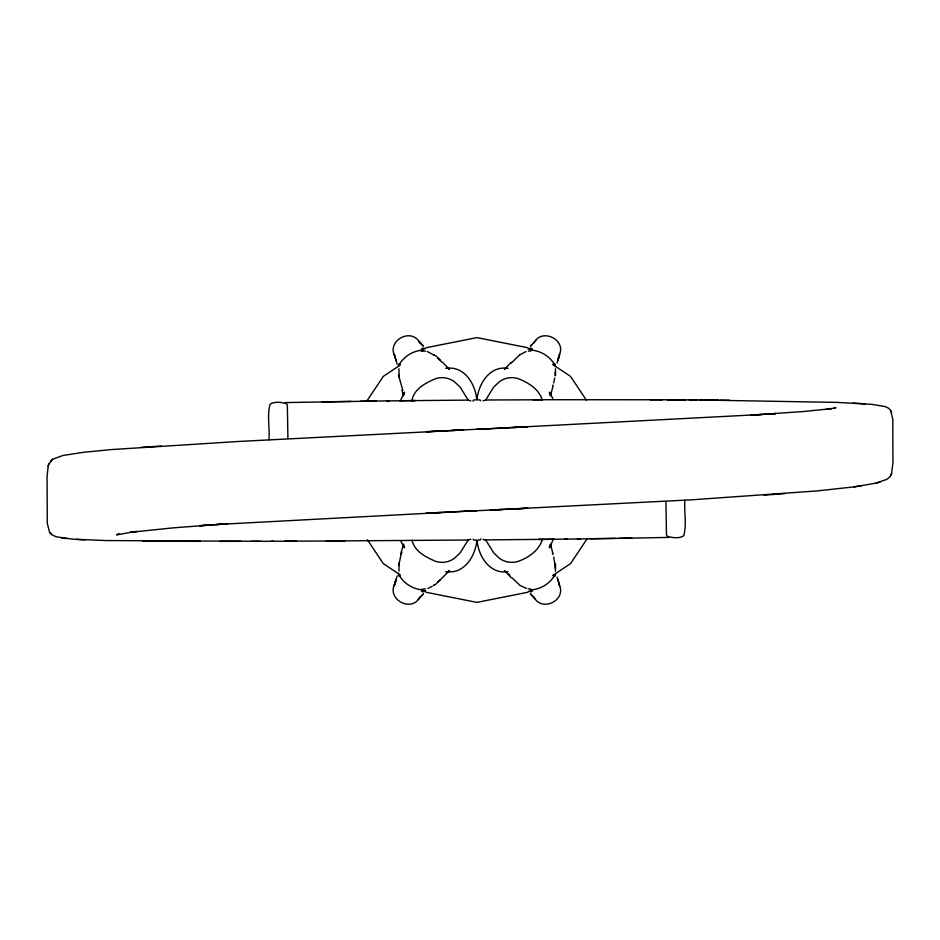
<?xml version="1.0" encoding="UTF-8"?>
<svg xmlns="http://www.w3.org/2000/svg" width="940" height="940" viewBox="0 0 940 940"><rect width="100%" height="100%" fill="white"/><g stroke="black" fill="none" stroke-linecap="round" stroke-linejoin="round"><path stroke-width="1.41" d="M287.91 438.157L287.358 405.281A3.948 1.974 -90 0 0 286.536 403.707C281.765 402.203 274.327 401.18 270.086 404.306C266.913 415.691 269.897 428.099 268.946 439.779M665.931 501.843L666.484 534.719A3.948 1.974 90 0 0 667.306 536.293C672.077 537.798 679.514 538.82 683.756 535.694C686.928 524.309 683.944 511.901 684.896 500.221M555.599 375.401L555.434 368.715M398.466 366.024L398.501 364.321L399.664 363.545L400.076 364.685M555.376 573.976L555.34 575.68L554.177 576.455L553.766 575.315M403.237 544.319L403.154 546.869L403.554 544.389M550.605 395.681L550.687 393.132L550.288 395.611M411.908 400.652C413.894 388.972 425.573 382.933 435.502 378.714A20.751 20.739 -30 0 1 454.619 381.875L460.201 387.198L468.19 400.111L470.799 400.839M555.07 568.089L555.047 564.212M398.96 368.762L399.042 377.069L398.83 374.849M555.047 375.788L555.047 372.228M476.968 399.535C478.554 383.602 489.846 365.413 508.07 368.374M476.874 540.465C475.288 556.398 463.996 574.587 445.772 571.626M554.694 377.974L553.719 382.921M404.024 394.624L404.482 392.215L400.24 401.18M549.818 545.376L549.36 547.785L553.601 538.82M48.269 465.617L47.071 476.228L47.27 523.31L49.538 532.158L52.053 534.86L56.083 536.752L72.662 539.161L106.197 540.559L260.944 541.287M398.83 565.152L400.91 555M398.607 573.4L398.513 575.691L399.664 576.455L400.076 575.303M555.235 366.6L555.329 364.309L554.177 363.545L553.766 364.697M398.537 564.881L399.065 562.942L398.96 571.238M403.119 545.529L400.793 553.637M550.722 394.471L553.049 386.363M555.434 571.285L555.599 564.599M396.175 579.052L394.706 584.069L397.138 576.02M557.667 360.948L559.136 355.931L557.056 362.922M394.401 585.009L395.904 579.945M557.937 360.055L559.441 354.991M48.739 464.313L52.581 459.284L62.945 455.489L83.296 452.316L111.555 449.567L239.912 441.389L463.596 429.956L451.517 430.497M394.154 585.82L395.705 580.72M558.137 359.28L559.688 354.18M502.324 509.504L490.245 510.044L691.675 499.822L817.201 490.915L854.049 486.873L875.81 483.172L886.761 479.4L889.745 476.968L891.555 473.725L892.941 462.691L892.777 419.099L890.721 410.557L888.911 408.43L885.644 406.679L871.92 404.365L837.329 402.402L699.983 399.994M552.744 385.6L552.932 385.001M395.446 582.765C385.271 598.545 411.426 613.644 420.004 596.947M558.795 355.966C567.678 340.351 541.84 326.979 533.838 343.053M48.093 466.193L48.915 463.737M401.098 554.4L401.932 552.179M890.58 475.793L890.873 475.147M891.249 474.359L891.555 473.725M483.078 400.757L485.71 399.994L493.641 387.198L499.222 381.875A20.751 20.739 30 0 1 518.34 378.714C528.48 382.697 539.09 389.184 542.263 400.005M470.764 539.255L468.132 540.018L460.201 552.802L454.619 558.125A20.751 20.739 30 0 1 435.502 561.286C425.879 557.115 414.681 551.569 412.12 540.406L412.589 540.406M472.902 401.192L473.678 399.994L476.921 399.782L480.164 399.994L480.646 400.781M480.939 538.808L480.164 540.006L476.921 540.218L473.678 540.006L473.196 539.219M366.577 401.439L383.309 376.388L400.017 365.225M587.265 538.561L570.533 563.612L552.638 575.562M400.017 363.38C404.94 355.731 413.953 350.538 423.035 350.091M553.824 576.62C548.901 584.269 539.889 589.462 530.806 589.909M531.029 350.679L532.404 348.987L530.912 347.988L528.233 349.433M511.289 363.04L519.797 354.768M530.301 346.296L535.847 340.409M418.582 598.968L423.541 593.704M417.995 599.591L422.847 594.456M530.994 345.544L531.629 344.863M511.289 362.253L505.426 368.315M448.415 571.685L435.655 584.386M434.045 585.232L434.774 584.515L433.493 585.596M437.852 581.907L439.908 580.051M555.011 565.152L553.719 557.079M519.773 354.862L525.965 351.595M52.581 459.284L50.701 460.917M118.887 533.473L116.595 534.907L132.716 531.981M542.556 538.996C539.36 549.853 529.173 557.549 518.34 561.286A20.751 20.739 -30 0 1 499.222 558.125L493.641 552.802L485.651 539.889L484.218 539.819M504.663 369.267L506.613 367.681L504.439 369.032M449.179 570.733L447.228 572.319L449.402 570.968M834.567 408.113L835.895 407.561L833.991 408.465M421.484 350.879L426.255 347.694L476.921 337.613L527.587 347.694L531.159 350.079M531.159 589.921L527.587 592.306L476.921 602.387L426.255 592.306L421.484 589.121M425.609 590.567L422.941 592.012L421.437 591.013L422.812 589.321L425.503 588.828M432.2 586.278L427.876 588.405M834.99 407.913L826.342 409.358M875.81 483.172L880.24 482.02M421.167 351.09L425.503 351.172M854.049 486.873L861.146 485.851M528.339 351.172L530.947 350.808M829.186 408.971L831.418 408.665L803.594 411.52L750.825 415.174L776.005 413.565L773.044 413.753M134.361 531.782L136.817 531.452L130.225 532.31L173.23 527.857L227.692 523.745L199.726 525.707L210.701 524.931M764.067 495.169L785.029 493.606M216.364 524.532L476.921 510.667L426.231 513.146L440.848 512.488M161.222 446.042L141.141 447.37M761.377 414.505L476.921 429.333L527.61 426.854L512.993 427.512M437.006 431.19L426.231 431.742L489.634 428.652M516.836 508.81L527.61 508.258L464.219 511.348M411.943 400.628L468.19 400.111M285.22 402.579L376.435 401.051M668.622 537.422L619.049 538.338M351.066 401.415L322.138 401.873M615.289 538.385L590.144 538.773M631.704 538.127L577.407 538.949M360.537 401.274L389.278 400.875M400.052 400.769L415.186 400.569L386.787 400.922M553.789 539.231L538.655 539.431L567.067 539.078M564.564 539.125L580.239 538.914M540.383 539.384L485.651 539.889M485.71 399.994L541.793 399.782M468.132 540.018L326.427 541.005M219.948 541.393L240.957 541.334M344.769 540.911L271.308 541.264M284.914 541.229L296.535 541.17M532.804 399.712L662.148 399.77M251.333 541.346L273.505 541.276M650.116 399.723L685.566 399.888M200.408 541.381L142.751 541.099M696.916 399.97L667.259 399.77M720.522 400.193L729.464 400.252M718.877 400.146L689.314 399.911M445.772 368.374C463.702 365.448 475.053 383.109 476.686 398.865M508.07 571.626C490.139 574.552 478.789 556.891 477.156 541.135M76.457 539.407L84.718 539.842M853.215 403.107L865.035 403.812M530.806 350.091C539.889 350.538 548.901 355.731 553.824 363.38M423.035 589.909C413.953 589.462 404.94 584.269 400.017 576.62M61.417 537.938L66.576 538.608M528.339 588.828L530.947 589.192M427.242 351.501L434.75 355.496L434.033 354.768M526.6 588.499L520.184 585.503M484.018 539.772L483.043 539.172M423.964 348.552L422.93 348L421.426 348.998L422.812 350.679M529.89 591.448L530.912 592L532.416 591.002L531.029 589.321M449.402 369.032L447.228 367.681L449.179 369.267M504.439 570.968L506.613 572.319L504.663 570.733M552.638 364.438L570.533 376.388L586.478 400.252M400.017 574.775L383.309 563.612L367.364 539.748M519.808 585.232L512.124 577.9M437.852 358.093L441.718 362.1M435.655 355.614L440.59 360.408M448.415 368.315L442.552 362.253M505.426 571.685L511.289 577.748M422.847 345.544L419.24 341.772L423.541 346.296M530.301 593.704L534.601 598.228M530.994 594.456L535.26 598.968M418.582 341.032L422.213 344.863M508.693 573.882L509.856 575.151M420.004 343.053C411.426 326.356 385.271 341.455 395.446 357.235M533.838 596.947C541.84 613.021 567.678 599.649 558.795 584.034M49.538 532.158L50.854 533.814M552.814 398.49L549.36 392.215L549.818 394.624M401.028 541.511L404.482 547.785L404.024 545.376M891.555 412.343L890.721 410.557M402.872 390.617L398.537 375.119M552.344 553.178L552.744 554.4M397.138 363.98L394.401 354.991M557.056 577.078L559.441 585.009M559.688 585.82L557.667 579.052M394.154 354.18L396.175 360.948M553.049 553.637L550.722 545.529M401.885 390.065L403.119 394.471M554.988 563.648L555.305 564.881M550.288 544.389L550.687 546.869L550.605 544.319M403.554 395.611L403.154 393.132L403.237 395.681"/></g></svg>
